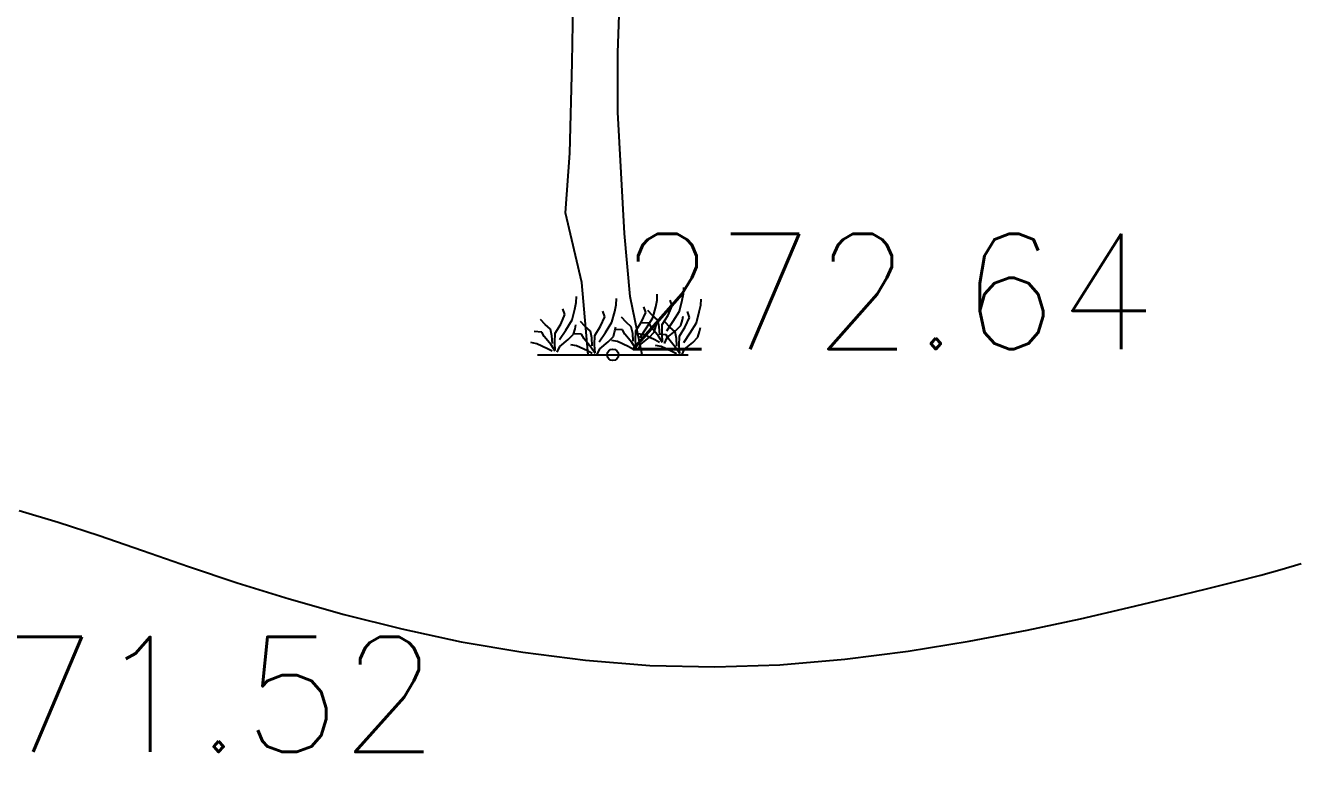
# Model space of a CAD drawing. Extents: x 524954 to 526204, y 9523489 to 9524010.
# Drawn here: x 525827.07 to 525838.14, y 9523658.91 to 9523665.32 of the extents above; entities that cross this region are included whole.
import ezdxf

# ---------------------------------------------------------------- set-up
doc = ezdxf.new("R2010")
doc.units = 0
doc.header["$PDMODE"] = 33
doc.header["$PDSIZE"] = 0.1
doc.linetypes.add('ACAD_ISO12W100', pattern=[21, 12, -3, 0, -3, 0, -3])
for name, color, linetype in [('Arbre', 34, 'ACAD_ISO12W100'), ('CN_02_00', 4, 'Continuous'), ('TopoAlt', 3, 'Continuous'), ('TOPOJIS', 7, 'Continuous')]:
    doc.layers.add(name, color=color, linetype=linetype)
doc.styles.add('Simplex 1.0', font='Simplex.shx', dxfattribs={"width": 0.99, "height": 1})

# ---------------------------------------------------------------- blocks, each defined once
blk = doc.blocks.new('TCPOINT M')
at = {"color": 0}
blk.add_point((0, 0), dxfattribs=at)
at = {"layer": 'TopoAlt', "style": 'Simplex 1.0', "width": 0.99}
blk.add_attdef('ALT', (0.15, 0.15), '', height=1, dxfattribs=at)
blk = doc.blocks.new('v088')
at = {"linetype": 'Continuous'}
for p, q in [((0.045, 2.625), (0.064, 3.179)), ((-0.352, 2.542), (-0.344, 3.046)), ((0.043, 2.109), (0.045, 2.625)), ((-0.373, 1.752), (-0.352, 2.542)), ((0.102, 1.053), (0.043, 2.109)), ((-0.412, 1.235), (-0.373, 1.752)), ((-0.268, 0.628), (-0.412, 1.235)), ((0.151, 0.506), (0.102, 1.053)), ((-0.213, 0), (-0.268, 0.628)), ((0.615, 0.531), (0.618, 0.584)), ((-0.329, 0.397), (-0.317, 0.454)), ((-0.317, 0.454), (-0.315, 0.507)), ((0.029, 0.435), (0.031, 0.488)), ((0.256, 0), (0.151, 0.506)), ((0.373, 0.416), (0.385, 0.474)), ((0.385, 0.474), (0.387, 0.526)), ((0.517, 0.426), (0.5, 0.476)), ((0.579, 0.38), (0.603, 0.474)), ((0.603, 0.474), (0.615, 0.531)), ((0.765, 0.43), (0.767, 0.483)), ((-0.452, 0.267), (-0.416, 0.349)), ((-0.416, 0.349), (-0.433, 0.399)), ((-0.353, 0.303), (-0.329, 0.397)), ((-0.07, 0.329), (-0.087, 0.38)), ((-0.007, 0.284), (0.017, 0.377)), ((0.017, 0.377), (0.029, 0.435)), ((0.25, 0.286), (0.286, 0.368)), ((0.286, 0.368), (0.269, 0.418)), ((0.346, 0.341), (0.305, 0.385)), ((0.392, 0.301), (0.346, 0.341)), ((0.349, 0.322), (0.373, 0.416)), ((0.43, 0.264), (0.481, 0.344)), ((0.481, 0.344), (0.517, 0.426)), ((0.524, 0.291), (0.579, 0.38)), ((0.606, 0.303), (0.613, 0.337)), ((0.666, 0.325), (0.649, 0.375)), ((0.728, 0.279), (0.752, 0.373)), ((0.752, 0.373), (0.765, 0.43)), ((-0.587, 0.264), (-0.627, 0.308)), ((-0.541, 0.224), (-0.587, 0.264)), ((-0.529, 0.166), (-0.541, 0.224)), ((-0.502, 0.188), (-0.452, 0.267)), ((-0.409, 0.214), (-0.353, 0.303)), ((-0.341, 0.178), (-0.327, 0.226)), ((-0.327, 0.226), (-0.32, 0.26)), ((-0.24, 0.245), (-0.281, 0.288)), ((-0.195, 0.204), (-0.24, 0.245)), ((-0.156, 0.168), (-0.106, 0.248)), ((-0.106, 0.248), (-0.07, 0.329)), ((-0.063, 0.195), (-0.007, 0.284)), ((0.019, 0.207), (0.026, 0.24)), ((0.115, 0.284), (0.075, 0.327)), ((0.161, 0.243), (0.115, 0.284)), ((0.173, 0.185), (0.161, 0.243)), ((0.2, 0.207), (0.25, 0.286)), ((0.238, 0.151), (0.293, 0.233)), ((0.315, 0.274), (0.25, 0.279)), ((0.293, 0.233), (0.349, 0.322)), ((0.337, 0.236), (0.315, 0.274)), ((0.397, 0.163), (0.337, 0.236)), ((0.361, 0.197), (0.375, 0.245)), ((0.375, 0.245), (0.382, 0.279)), ((0.404, 0.243), (0.392, 0.301)), ((0.409, 0.175), (0.404, 0.243)), ((0.428, 0.183), (0.43, 0.264)), ((0.495, 0.24), (0.454, 0.284)), ((0.469, 0.209), (0.524, 0.291)), ((0.541, 0.2), (0.495, 0.24)), ((0.546, 0.209), (0.591, 0.255)), ((0.579, 0.163), (0.63, 0.243)), ((0.591, 0.255), (0.606, 0.303)), ((0.63, 0.243), (0.666, 0.325)), ((0.673, 0.19), (0.728, 0.279)), ((0.755, 0.202), (0.762, 0.236)), ((-0.618, 0.197), (-0.683, 0.202)), ((-0.596, 0.159), (-0.618, 0.197)), ((-0.536, 0.087), (-0.596, 0.159)), ((-0.524, 0.099), (-0.529, 0.166)), ((-0.505, 0.106), (-0.502, 0.188)), ((-0.464, 0.132), (-0.409, 0.214)), ((-0.459, 0.072), (-0.387, 0.132)), ((-0.387, 0.132), (-0.341, 0.178)), ((-0.272, 0.178), (-0.337, 0.183)), ((-0.25, 0.139), (-0.272, 0.178)), ((-0.19, 0.067), (-0.25, 0.139)), ((-0.183, 0.147), (-0.195, 0.204)), ((-0.178, 0.079), (-0.183, 0.147)), ((-0.159, 0.087), (-0.156, 0.168)), ((-0.118, 0.113), (-0.063, 0.195)), ((-0.113, 0.053), (-0.041, 0.113)), ((-0.041, 0.113), (0.005, 0.159)), ((0.041, 0.115), (-0.01, 0.125)), ((0.005, 0.159), (0.019, 0.207)), ((0.084, 0.216), (0.019, 0.221)), ((0.135, 0.072), (0.041, 0.115)), ((0.106, 0.178), (0.084, 0.216)), ((0.166, 0.106), (0.106, 0.178)), ((0.178, 0.118), (0.173, 0.185)), ((0.197, 0.125), (0.2, 0.207)), ((0.202, 0.055), (0.197, 0.125)), ((0.272, 0.173), (0.221, 0.183)), ((0.243, 0.091), (0.315, 0.151)), ((0.365, 0.13), (0.272, 0.173)), ((0.315, 0.151), (0.361, 0.197)), ((0.406, 0.108), (0.365, 0.13)), ((0.433, 0.108), (0.397, 0.163)), ((0.464, 0.173), (0.399, 0.178)), ((0.433, 0.113), (0.428, 0.183)), ((0.45, 0.099), (0.474, 0.149)), ((0.486, 0.135), (0.464, 0.173)), ((0.474, 0.149), (0.546, 0.209)), ((0.546, 0.063), (0.486, 0.135)), ((0.553, 0.142), (0.541, 0.2)), ((0.558, 0.075), (0.553, 0.142)), ((0.577, 0.082), (0.579, 0.163)), ((0.618, 0.108), (0.673, 0.19)), ((0.695, 0.108), (0.74, 0.154)), ((0.74, 0.154), (0.755, 0.202)), ((-0.661, 0.096), (-0.712, 0.106)), ((-0.567, 0.053), (-0.661, 0.096)), ((-0.654, 0), (0.654, 0)), ((-0.527, 0.031), (-0.567, 0.053)), ((-0.5, 0.031), (-0.536, 0.087)), ((-0.5, 0.036), (-0.505, 0.106)), ((-0.483, 0.022), (-0.459, 0.072)), ((-0.315, 0.077), (-0.365, 0.087)), ((-0.221, 0.034), (-0.315, 0.077)), ((-0.18, 0.012), (-0.221, 0.034)), ((-0.154, 0.012), (-0.19, 0.067)), ((-0.154, 0.017), (-0.159, 0.087)), ((-0.137, 0.002), (-0.113, 0.053)), ((0.175, 0.05), (0.135, 0.072)), ((0.202, 0.05), (0.166, 0.106)), ((0.219, 0.041), (0.243, 0.091)), ((0.421, 0.072), (0.37, 0.082)), ((0.514, 0.029), (0.421, 0.072)), ((0.555, 0.007), (0.514, 0.029)), ((0.582, 0.007), (0.546, 0.063)), ((0.582, 0.012), (0.577, 0.082)), ((0.599, -0.002), (0.623, 0.048)), ((0.623, 0.048), (0.695, 0.108))]:
    blk.add_line(p, q, dxfattribs=at)

msp = doc.modelspace()

# ---------------------------------------------------------------- linework, layer by layer
at = {"layer": 'CN_02_00', "elevation": 272, "flags": 128}
msp.add_lwpolyline([(525827.019, 9523661.104), (525827.357, 9523661.005), (525827.713, 9523660.888), (525828.09, 9523660.757), (525828.49, 9523660.618), (525828.914, 9523660.476), (525829.366, 9523660.336), (525829.844, 9523660.201), (525830.343, 9523660.076), (525830.861, 9523659.965), (525831.395, 9523659.873), (525831.942, 9523659.803), (525832.499, 9523659.759), (525833.064, 9523659.746), (525833.631, 9523659.765), (525834.195, 9523659.813), (525834.746, 9523659.883), (525835.277, 9523659.969), (525835.779, 9523660.065), (525836.244, 9523660.165), (525836.663, 9523660.262), (525837.03, 9523660.35), (525837.338, 9523660.425), (525837.595, 9523660.488), (525837.811, 9523660.544), (525837.997, 9523660.595), (525838.163, 9523660.646)], dxfattribs=at)

# ---------------------------------------------------------------- block references
at = {"layer": 'Arbre'}
msp.add_blockref('v088', (525832.178, 9523662.459), dxfattribs=at)
at = {"layer": 'TOPOJIS'}
ref = msp.add_blockref('TCPOINT M', (525832.178, 9523662.459, 272.64), dxfattribs=at)
ref.add_attrib('ALT', '272.64', (525832.228, 9523662.509, 272.64), dxfattribs={"layer": 'TopoAlt', "height": 1, "style": 'Simplex 1.0', "width": 0.99})
ref = msp.add_blockref('TCPOINT M', (525825.944, 9523658.956, 271.52), dxfattribs=at)
ref.add_attrib('ALT', '271.52', (525825.994, 9523659.006, 271.52), dxfattribs={"layer": 'TopoAlt', "height": 1, "style": 'Simplex 1.0', "width": 0.99})

doc.saveas('drawing.dxf')
